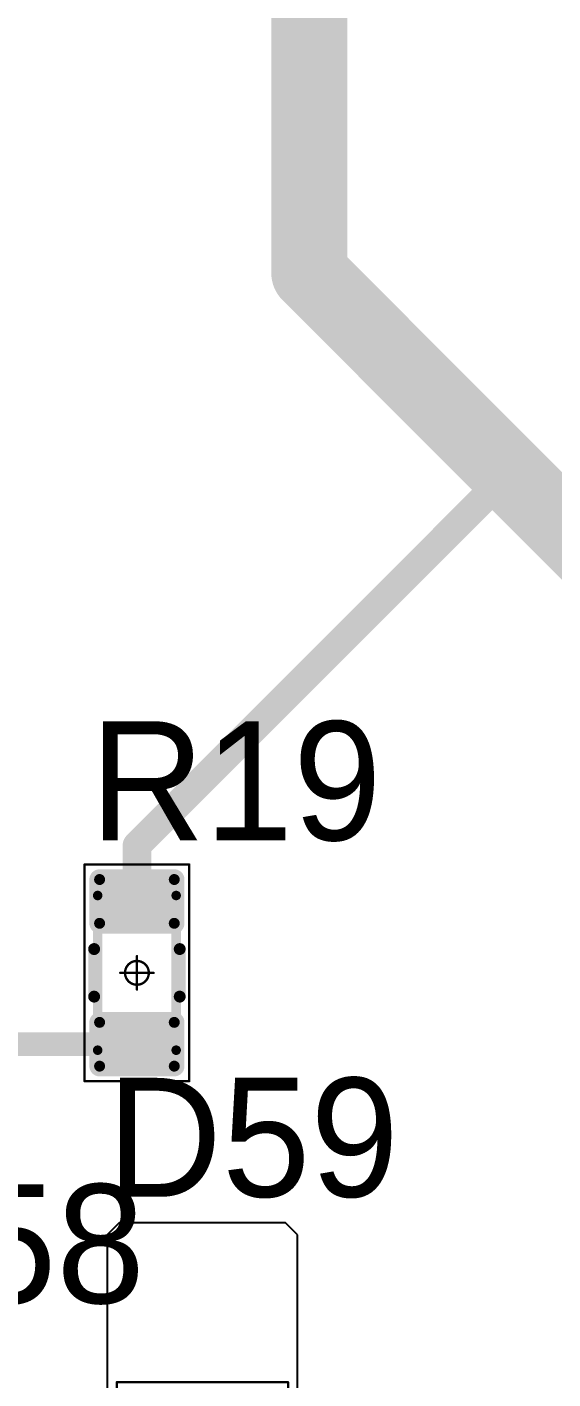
# Model space of a CAD drawing. Header units: millimetres. Extents: x 0 to 273, y 0 to 149.
# Drawn here: x 208.81 to 219.87, y 46.02 to 74.42 of the extents above; entities that cross this region are included whole.
import ezdxf

# ---------------------------------------------------------------- set-up
doc = ezdxf.new("R2010")
doc.units = ezdxf.units.MM
for name, color, linetype in [('Mechanical13', 56, 'Continuous'), ('Mechanical15', 56, 'Continuous'), ('TopLayer', 1, 'Continuous'), ('TopOverlay', 2, 'Continuous'), ('TopPaste', 8, 'Continuous'), ('TopSolder', 216, 'Continuous')]:
    doc.layers.add(name, color=color, linetype=linetype)

# ---------------------------------------------------------------- blocks, each defined once
blk = doc.blocks.new('RC1206S_73')
at = {"layer": 'Mechanical13', "const_width": 0.2}
for points in [[(1.625, 0.825), (-1.625, 0.825)], [(-1.625, -0.825), (-1.625, 0.825)], [(1.625, -0.825), (1.625, 0.825)], [(1.625, -0.825), (-1.625, -0.825)]]:
    blk.add_lwpolyline(points, dxfattribs=at)
at = {"layer": 'Mechanical13', "const_width": 0.1}
for points in [[(-1.675, 0.825, 1), (-1.575, 0.825, 1)], [(-1.675, 0.825, 1), (-1.575, 0.825, 1)], [(1.575, 0.825, 1), (1.675, 0.825, 1)], [(1.575, 0.825, 1), (1.675, 0.825, 1)], [(-1.675, -0.825, 1), (-1.575, -0.825, 1)], [(-1.675, -0.825, 1), (-1.575, -0.825, 1)], [(1.575, -0.825, 1), (1.675, -0.825, 1)], [(1.575, -0.825, 1), (1.675, -0.825, 1)]]:
    blk.add_lwpolyline(points, format="xyb", close=True, dxfattribs=at)
at = {"layer": 'Mechanical15', "const_width": 0.05}
for points in [[(2.275, 1.1), (-2.275, 1.1)], [(-2.275, -1.1), (-2.275, 1.1)], [(2.275, -1.1), (2.275, 1.1)], [(0, -0.35), (0, 0.35)], [(0.35, 0), (-0.35, 0)], [(2.275, -1.1), (-2.275, -1.1)]]:
    blk.add_lwpolyline(points, dxfattribs=at)
at = {"layer": 'Mechanical15'}
for points, const_width in [([(-2.287, 1.1, 1), (-2.262, 1.1, 1)], 0.025), ([(-2.287, 1.1, 1), (-2.262, 1.1, 1)], 0.025), ([(2.262, 1.1, 1), (2.287, 1.1, 1)], 0.025), ([(2.262, 1.1, 1), (2.287, 1.1, 1)], 0.025), ([(-0.012, 0.35, 1), (0.012, 0.35, 1)], 0.025), ([(-0.362, 0, 1), (-0.337, 0, 1)], 0.025), ([(0.25, 0, 1), (-0.25, 0, 1)], 0.05), ([(-0.262, 0, 1), (-0.238, 0, 1)], 0.025), ([(0.238, 0, 1), (0.262, 0, 1)], 0.025), ([(0.337, 0, 1), (0.362, 0, 1)], 0.025), ([(-0.012, -0.35, 1), (0.012, -0.35, 1)], 0.025), ([(-2.287, -1.1, 1), (-2.262, -1.1, 1)], 0.025), ([(-2.287, -1.1, 1), (-2.262, -1.1, 1)], 0.025), ([(2.262, -1.1, 1), (2.287, -1.1, 1)], 0.025), ([(2.262, -1.1, 1), (2.287, -1.1, 1)], 0.025)]:
    blk.add_lwpolyline(points, format="xyb", close=True, dxfattribs=dict(at, const_width=const_width))
at = {"layer": 'TopLayer', "const_width": 0.115}
for points in [[(-2.018, 0.785, 1), (-1.903, 0.785, 1)], [(-1.098, 0.785, 1), (-0.983, 0.785, 1)], [(0.983, 0.785, 1), (1.098, 0.785, 1)], [(1.903, 0.785, 1), (2.018, 0.785, 1)], [(-2.018, -0.785, 1), (-1.903, -0.785, 1)], [(-1.098, -0.785, 1), (-0.983, -0.785, 1)], [(0.983, -0.785, 1), (1.098, -0.785, 1)], [(1.903, -0.785, 1), (2.018, -0.785, 1)]]:
    blk.add_lwpolyline(points, format="xyb", close=True, dxfattribs=at)
at = {"layer": 'TopLayer'}
for points in [[(-1.96, -0.9), (-1.04, -0.9), (-1.96, 0.9), (-1.04, 0.9)], [(1.04, -0.9), (1.96, -0.9), (1.04, 0.9), (1.96, 0.9)], [(-2.075, -0.785), (-0.925, -0.785), (-2.075, 0.785), (-0.925, 0.785)], [(0.925, -0.785), (2.075, -0.785), (0.925, 0.785), (2.075, 0.785)]]:
    blk.add_solid(points, dxfattribs=at)
at = {"layer": 'TopOverlay', "const_width": 0.25}
for points in [[(0.5, 0.9), (-0.5, 0.9)], [(0.5, -0.9), (-0.5, -0.9)]]:
    blk.add_lwpolyline(points, dxfattribs=at)
at = {"layer": 'TopOverlay', "const_width": 0.125}
for points in [[(-0.562, 0.9, 1), (-0.437, 0.9, 1)], [(0.437, 0.9, 1), (0.562, 0.9, 1)], [(-0.562, -0.9, 1), (-0.437, -0.9, 1)], [(0.437, -0.9, 1), (0.562, -0.9, 1)]]:
    blk.add_lwpolyline(points, format="xyb", close=True, dxfattribs=at)
at = {"layer": 'TopPaste', "const_width": 0.09}
for points in [[(-2.005, 0.785, 1), (-1.915, 0.785, 1)], [(-1.085, 0.785, 1), (-0.995, 0.785, 1)], [(0.995, 0.785, 1), (1.085, 0.785, 1)], [(1.915, 0.785, 1), (2.005, 0.785, 1)], [(-2.005, -0.785, 1), (-1.915, -0.785, 1)], [(-1.085, -0.785, 1), (-0.995, -0.785, 1)], [(0.995, -0.785, 1), (1.085, -0.785, 1)], [(1.915, -0.785, 1), (2.005, -0.785, 1)]]:
    blk.add_lwpolyline(points, format="xyb", close=True, dxfattribs=at)
at = {"layer": 'TopPaste'}
for points in [[(-1.96, -0.875), (-1.04, -0.875), (-1.96, 0.875), (-1.04, 0.875)], [(1.04, -0.875), (1.96, -0.875), (1.04, 0.875), (1.96, 0.875)], [(-2.05, -0.785), (-0.95, -0.785), (-2.05, 0.785), (-0.95, 0.785)], [(0.95, -0.785), (2.05, -0.785), (0.95, 0.785), (2.05, 0.785)]]:
    blk.add_solid(points, dxfattribs=at)
at = {"layer": 'TopSolder', "const_width": 0.215}
for points in [[(-2.068, 0.785, 1), (-1.853, 0.785, 1)], [(-1.148, 0.785, 1), (-0.933, 0.785, 1)], [(0.933, 0.785, 1), (1.148, 0.785, 1)], [(1.853, 0.785, 1), (2.068, 0.785, 1)], [(-2.068, -0.785, 1), (-1.853, -0.785, 1)], [(-1.148, -0.785, 1), (-0.933, -0.785, 1)], [(0.933, -0.785, 1), (1.148, -0.785, 1)], [(1.853, -0.785, 1), (2.068, -0.785, 1)]]:
    blk.add_lwpolyline(points, format="xyb", close=True, dxfattribs=at)
at = {"layer": 'TopSolder'}
for points in [[(-1.96, -1), (-1.04, -1), (-1.96, 1), (-1.04, 1)], [(1.04, -1), (1.96, -1), (1.04, 1), (1.96, 1)], [(-2.175, -0.785), (-0.825, -0.785), (-2.175, 0.785), (-0.825, 0.785)], [(0.825, -0.785), (2.175, -0.785), (0.825, 0.785), (2.175, 0.785)]]:
    blk.add_solid(points, dxfattribs=at)
blk = doc.blocks.new('T66G_96')
at = {"layer": 'Mechanical13'}
for p, q in [((2.936, 0.071), (2.936, -1)), ((2.4, -0.464), (3.471, -0.464))]:
    blk.add_line(p, q, dxfattribs=at)
at = {"layer": 'Mechanical13', "const_width": 0.2}
for points in [[(1.7, 1.5), (-1.7, 1.5)], [(-1.7, -1.5), (-1.7, 1.5)], [(1.7, -1.5), (1.7, 1.5)], [(1.7, -1.5), (-1.7, -1.5)]]:
    blk.add_lwpolyline(points, dxfattribs=at)
at = {"layer": 'Mechanical13'}
for points, const_width in [([(-1.75, 1.5, 1), (-1.65, 1.5, 1)], 0.1), ([(-1.75, 1.5, 1), (-1.65, 1.5, 1)], 0.1), ([(1.65, 1.5, 1), (1.75, 1.5, 1)], 0.1), ([(1.65, 1.5, 1), (1.75, 1.5, 1)], 0.1), ([(1.3, 0, 1), (-1.3, 0, 1)], 0.2), ([(-1.35, 0, 1), (-1.25, 0, 1)], 0.1), ([(1.25, 0, 1), (1.35, 0, 1)], 0.1), ([(-1.75, -1.5, 1), (-1.65, -1.5, 1)], 0.1), ([(-1.75, -1.5, 1), (-1.65, -1.5, 1)], 0.1), ([(1.65, -1.5, 1), (1.75, -1.5, 1)], 0.1), ([(1.65, -1.5, 1), (1.75, -1.5, 1)], 0.1)]:
    blk.add_lwpolyline(points, format="xyb", close=True, dxfattribs=dict(at, const_width=const_width))
at = {"layer": 'Mechanical15', "const_width": 0.05}
for points in [[(-2.45, -1.8), (-2.45, 1.8)], [(2.45, 1.8), (-2.45, 1.8)], [(2.45, -1.8), (2.45, 1.8)], [(0, -0.35), (0, 0.35)], [(0.35, 0), (-0.35, 0)], [(2.45, -1.8), (-2.45, -1.8)]]:
    blk.add_lwpolyline(points, dxfattribs=at)
at = {"layer": 'Mechanical15'}
for points, const_width in [([(-2.462, 1.8, 1), (-2.438, 1.8, 1)], 0.025), ([(-2.462, 1.8, 1), (-2.438, 1.8, 1)], 0.025), ([(2.438, 1.8, 1), (2.462, 1.8, 1)], 0.025), ([(2.438, 1.8, 1), (2.462, 1.8, 1)], 0.025), ([(-0.012, 0.35, 1), (0.012, 0.35, 1)], 0.025), ([(-0.362, 0, 1), (-0.337, 0, 1)], 0.025), ([(0.25, 0, 1), (-0.25, 0, 1)], 0.05), ([(-0.262, 0, 1), (-0.238, 0, 1)], 0.025), ([(0.238, 0, 1), (0.262, 0, 1)], 0.025), ([(0.337, 0, 1), (0.362, 0, 1)], 0.025), ([(-0.012, -0.35, 1), (0.012, -0.35, 1)], 0.025), ([(-2.462, -1.8, 1), (-2.438, -1.8, 1)], 0.025), ([(-2.462, -1.8, 1), (-2.438, -1.8, 1)], 0.025), ([(2.438, -1.8, 1), (2.462, -1.8, 1)], 0.025), ([(2.438, -1.8, 1), (2.462, -1.8, 1)], 0.025)]:
    blk.add_lwpolyline(points, format="xyb", close=True, dxfattribs=dict(at, const_width=const_width))
at = {"layer": 'TopLayer'}
for p, q in [((-5.55, 2), (-5.8, 1.75)), ((-1, 2), (-5.55, 2)), ((-0.75, 1.75), (-1, 2)), ((1, 2), (0.75, 1.75)), ((5.55, 2), (1, 2)), ((5.8, 1.75), (5.55, 2)), ((-5.8, 1.75), (-5.8, -1.75)), ((-0.75, -1.75), (-0.75, 1.75)), ((0.75, 1.75), (0.75, -1.75)), ((5.8, -1.75), (5.8, 1.75)), ((-5.8, -1.75), (-5.55, -2)), ((-1, -2), (-0.75, -1.75)), ((0.75, -1.75), (1, -2)), ((5.55, -2), (5.8, -1.75)), ((-5.55, -2), (-1, -2)), ((1, -2), (5.55, -2))]:
    blk.add_line(p, q, dxfattribs=at)
at = {"layer": 'TopLayer', "const_width": 0.15}
for points in [[(-2.175, 1.15, 1), (-2.025, 1.15, 1)], [(-0.975, 1.15, 1), (-0.825, 1.15, 1)], [(0.825, 1.15, 1), (0.975, 1.15, 1)], [(2.025, 1.15, 1), (2.175, 1.15, 1)], [(-2.175, -1.15, 1), (-2.025, -1.15, 1)], [(-0.975, -1.15, 1), (-0.825, -1.15, 1)], [(0.825, -1.15, 1), (0.975, -1.15, 1)], [(2.025, -1.15, 1), (2.175, -1.15, 1)]]:
    blk.add_lwpolyline(points, format="xyb", close=True, dxfattribs=at)
at = {"layer": 'TopLayer'}
for points in [[(-0.75, 1.15), (-2.25, 1.15), (-0.75, -1.15), (-2.25, -1.15)], [(-0.9, 1.3), (-2.1, 1.3), (-0.9, -1.3), (-2.1, -1.3)], [(2.25, 1.15), (0.75, 1.15), (2.25, -1.15), (0.75, -1.15)], [(2.1, 1.3), (0.9, 1.3), (2.1, -1.3), (0.9, -1.3)]]:
    blk.add_solid(points, dxfattribs=at)
at = {"layer": 'TopOverlay', "const_width": 0.25}
for points in [[(1.5, 1.525), (-1.5, 1.525)], [(1.5, -1.525), (-1.5, -1.525)]]:
    blk.add_lwpolyline(points, dxfattribs=at)
at = {"layer": 'TopOverlay', "const_width": 0.125}
for points in [[(-1.562, 1.525, 1), (-1.438, 1.525, 1)], [(1.438, 1.525, 1), (1.562, 1.525, 1)], [(-1.562, -1.525, 1), (-1.438, -1.525, 1)], [(1.438, -1.525, 1), (1.562, -1.525, 1)]]:
    blk.add_lwpolyline(points, format="xyb", close=True, dxfattribs=at)
at = {"layer": 'TopPaste', "const_width": 0.125}
for points in [[(-2.163, 1.15, 1), (-2.038, 1.15, 1)], [(-0.963, 1.15, 1), (-0.838, 1.15, 1)], [(0.838, 1.15, 1), (0.963, 1.15, 1)], [(2.038, 1.15, 1), (2.163, 1.15, 1)], [(-2.163, -1.15, 1), (-2.038, -1.15, 1)], [(-0.963, -1.15, 1), (-0.838, -1.15, 1)], [(0.838, -1.15, 1), (0.963, -1.15, 1)], [(2.038, -1.15, 1), (2.163, -1.15, 1)]]:
    blk.add_lwpolyline(points, format="xyb", close=True, dxfattribs=at)
at = {"layer": 'TopPaste'}
for points in [[(-0.775, 1.15), (-2.225, 1.15), (-0.775, -1.15), (-2.225, -1.15)], [(-0.9, 1.275), (-2.1, 1.275), (-0.9, -1.275), (-2.1, -1.275)], [(2.225, 1.15), (0.775, 1.15), (2.225, -1.15), (0.775, -1.15)], [(2.1, 1.275), (0.9, 1.275), (2.1, -1.275), (0.9, -1.275)]]:
    blk.add_solid(points, dxfattribs=at)
at = {"layer": 'TopSolder'}
for p, q in [((-2.25, 1.3), (-2.25, -1.3)), ((-0.65, 1.3), (-2.25, 1.3)), ((-0.65, -1.3), (-0.65, 1.3)), ((0.65, 1.3), (0.65, -1.3)), ((2.25, 1.3), (0.65, 1.3)), ((2.25, -1.3), (2.25, 1.3)), ((-2.25, -1.3), (-0.65, -1.3)), ((0.65, -1.3), (2.25, -1.3))]:
    blk.add_line(p, q, dxfattribs=at)
at = {"layer": 'TopOverlay'}
blk.add_text('+', height=2.5, dxfattribs=at).set_placement((2.5, -0.8))

msp = doc.modelspace()

# ---------------------------------------------------------------- linework, layer by layer
at = {"layer": 'TopLayer'}
for points, const_width in [([(214.75, 69.25), (214.75, 83.125)], 1.6), ([(214.75, 69.25), (218.95, 65.05)], 1.6), ([(218.95, 65.05), (229.25, 54.75)], 1.6), ([(211.125, 57.225), (218.95, 65.05)], 0.6), ([(211.125, 56.05), (211.125, 57.225)], 0.6), ([(204.553, 53.05), (211.125, 53.05)], 0.5)]:
    msp.add_lwpolyline(points, dxfattribs=dict(at, const_width=const_width))
for points, const_width in [([(214.35, 69.25, 1), (215.15, 69.25, 1)], 0.8), ([(214.35, 69.25, 1), (215.15, 69.25, 1)], 0.8), ([(218.55, 65.05, 1), (219.35, 65.05, 1)], 0.8), ([(218.55, 65.05, 1), (219.35, 65.05, 1)], 0.8), ([(218.8, 65.05, 1), (219.1, 65.05, 1)], 0.3), ([(210.975, 57.225, 1), (211.275, 57.225, 1)], 0.3), ([(210.975, 57.225, 1), (211.275, 57.225, 1)], 0.3), ([(210.975, 56.05, 1), (211.275, 56.05, 1)], 0.3), ([(211, 53.05, 1), (211.25, 53.05, 1)], 0.25)]:
    msp.add_lwpolyline(points, format="xyb", close=True, dxfattribs=dict(at, const_width=const_width))

# ---------------------------------------------------------------- block references
at = {"rotation": 270}
for name, p in [('RC1206S_73', (211.125, 54.55)), ('T66G_96', (212.502, 43.499))]:
    msp.add_blockref(name, p, dxfattribs=at)

# ---------------------------------------------------------------- texts
at = {"layer": 'TopOverlay'}
for s, p in [('R19', (210.135, 57.335)), ('D59', (210.498, 49.845)), ('D58', (205.159, 47.61))]:
    msp.add_text(s, height=2.5, dxfattribs=at).set_placement(p)

doc.saveas('drawing.dxf')
